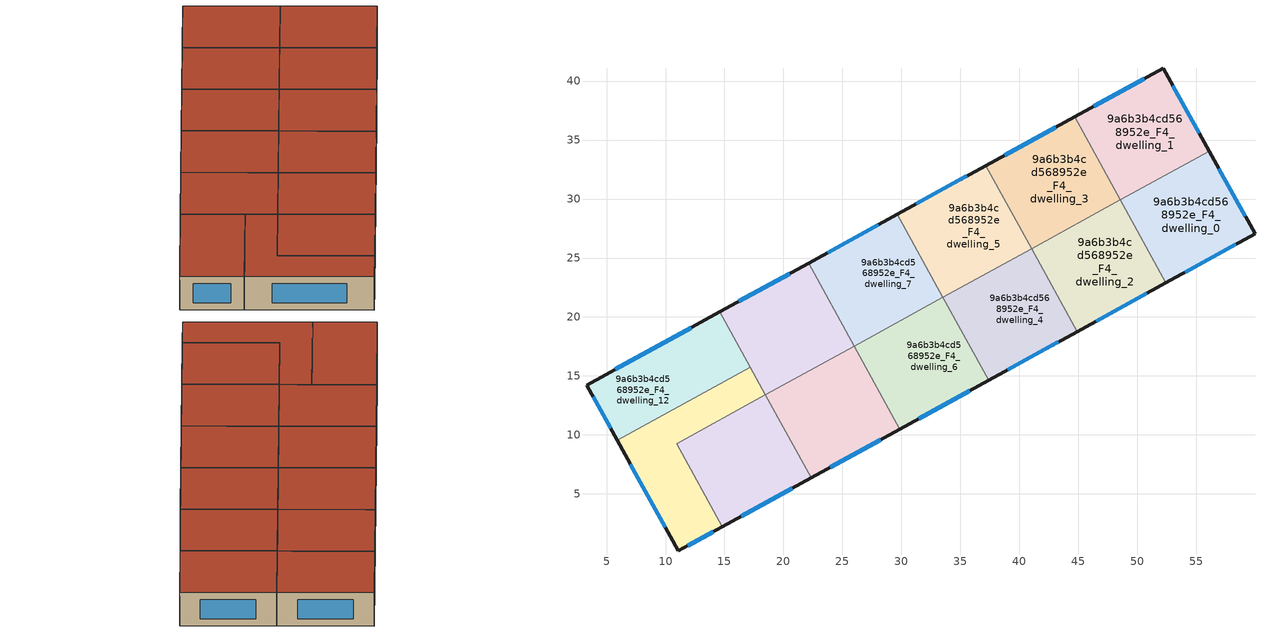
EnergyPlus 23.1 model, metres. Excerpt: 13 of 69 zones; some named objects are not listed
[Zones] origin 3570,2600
9a6b3b4cd568952e_F4_dwelling_0
 floor to 9a6b3b4cd568952e_F3_dwelling_7 (EU_floor_Construction): 56.09,34.07 59.98,27.06 52.98,23.21 49.12,30.23 z12
 floor to 9a6b3b4cd568952e_F3_dwelling_8 (EU_floor_Construction): 49.12,30.23 52.98,23.21 52.43,22.91 48.57,29.93 z12
 wall outside (EU_wall_Construction): 52.43,22.91 59.98,27.06 56.09,34.07 z12:15
 wall to 9a6b3b4cd568952e_F4_dwelling_1 (EU_wall_Construction): 56.09,34.07 48.57,29.93 z12:15
 wall to 9a6b3b4cd568952e_F4_dwelling_2 (EU_wall_Construction): 48.57,29.93 52.43,22.91 z12:15
 window (EU_Window_Construction): 59.15,28.56 56.92,32.57 / 54.05,23.79 58.36,26.17 z12.64:14.36
 roof outside (EU_roof_Construction): 59.98,27.06 56.09,34.07 48.57,29.93 52.43,22.91 z15
9a6b3b4cd568952e_F4_dwelling_1
 floor to 9a6b3b4cd568952e_F3_dwelling_7 (EU_floor_Construction): 56.08,34.08 56.09,34.07 49.12,30.23 49.11,30.25 z12
 floor to 9a6b3b4cd568952e_F3_dwelling_1 (EU_floor_Construction): 45.22,37.27 49.09,30.23 48.56,29.94 44.69,36.98 z12
 floor adiabatic (EU_floor_Construction): 52.19,41.1 56.08,34.08 49.08,30.23 45.22,37.27 44.69,36.98 z12
 wall outside (EU_wall_Construction): 56.09,34.07 52.19,41.1 44.69,36.98 z12:15
 wall to 9a6b3b4cd568952e_F4_dwelling_3 (EU_wall_Construction): 44.69,36.98 48.56,29.94 z12:15
 wall to 9a6b3b4cd568952e_F4_dwelling_2 (EU_wall_Construction): 48.56,29.94 48.57,29.93 z12:15
 window (EU_Window_Construction): 55.26,35.58 53.03,39.6 / 50.58,40.22 46.3,37.86 z12.64:14.36
 roof outside (EU_roof_Construction): 56.09,34.07 52.19,41.1 44.69,36.98 48.57,29.93 z15
9a6b3b4cd568952e_F4_dwelling_10
 floor to 9a6b3b4cd568952e_F3_dwelling_12 (EU_floor_Construction): 18.48,13.4 22.35,6.36 18.06,4 14.19,11.04 z12
 floor to 9a6b3b4cd568952e_F3_dwelling_13 (EU_floor_Construction): 14.19,11.04 18.06,4 14.83,2.22 10.96,9.26 z12
 wall outside (EU_wall_Construction): 14.83,2.22 22.35,6.36 z12:15
 wall to 9a6b3b4cd568952e_F4_dwelling_8 (EU_wall_Construction): 22.35,6.36 18.47,13.4 z12:15
 wall to 9a6b3b4cd568952e_F4_dwelling_11 (EU_wall_Construction): 18.47,13.4 10.96,9.26 14.83,2.22 z12:15
 window (EU_Window_Construction): 16.44,3.11 20.74,5.47 z12.64:14.36
 roof outside (EU_roof_Construction): 22.35,6.36 18.47,13.4 10.96,9.26 14.83,2.22 z15
9a6b3b4cd568952e_F4_dwelling_11
 floor to 9a6b3b4cd568952e_F3_dwelling_13 (EU_floor_Construction): 10.96,9.26 14.83,2.22 11.09,0.17 7.2,7.19 z12
 floor to 9a6b3b4cd568952e_F3_dwelling_6 (EU_floor_Construction): 12.87,13.38 14.17,11.03 7.2,7.19 5.89,9.54 z12
 floor to 9a6b3b4cd568952e_F3_dwelling_5 (EU_floor_Construction): 17.18,15.75 18.47,13.4 14.17,11.03 12.87,13.38 z12
 wall outside (EU_wall_Construction): 5.89,9.54 11.09,0.17 14.83,2.22 z12:15
 wall to 9a6b3b4cd568952e_F4_dwelling_12 (EU_wall_Construction): 17.18,15.75 5.89,9.54 z12:15
 wall to 9a6b3b4cd568952e_F4_dwelling_9 (EU_wall_Construction): 18.47,13.4 17.18,15.75 z12:15
 window (EU_Window_Construction): 11.89,0.61 14.03,1.78 / 7.01,7.53 9.98,2.17 z12.64:14.36
 roof outside (EU_roof_Construction): 14.83,2.22 10.96,9.26 18.47,13.4 17.18,15.75 5.89,9.54 11.09,0.17 z15
9a6b3b4cd568952e_F4_dwelling_12
 floor to 9a6b3b4cd568952e_F3_dwelling_6 (EU_floor_Construction): 10.29,18.07 12.87,13.38 5.89,9.54 3.3,14.22 z12
 floor to 9a6b3b4cd568952e_F3_dwelling_5 (EU_floor_Construction): 14.6,20.43 17.18,15.75 12.87,13.38 10.29,18.07 z12
 wall outside (EU_wall_Construction): 14.6,20.43 3.3,14.22 5.89,9.54 z12:15
 wall to 9a6b3b4cd568952e_F4_dwelling_9 (EU_wall_Construction): 17.18,15.75 14.6,20.43 z12:15
 window (EU_Window_Construction): 3.86,13.22 5.34,10.54 / 12.18,19.1 5.72,15.55 z12.64:14.36
 roof outside (EU_roof_Construction): 17.18,15.75 14.6,20.43 3.3,14.22 5.89,9.54 z15
9a6b3b4cd568952e_F4_dwelling_2
 floor to 9a6b3b4cd568952e_F3_dwelling_8 (EU_floor_Construction): 48.56,29.94 52.43,22.91 46,19.37 42.13,26.4 z12
 floor to 9a6b3b4cd568952e_F3_dwelling_9 (EU_floor_Construction): 42.13,26.4 46,19.37 44.91,18.77 41.04,25.8 z12
 wall outside (EU_wall_Construction): 44.91,18.77 52.43,22.91 z12:15
 wall to 9a6b3b4cd568952e_F4_dwelling_4 (EU_wall_Construction): 41.04,25.8 44.91,18.77 z12:15
 wall to 9a6b3b4cd568952e_F4_dwelling_3 (EU_wall_Construction): 48.56,29.94 41.04,25.8 z12:15
 window (EU_Window_Construction): 46.52,19.65 50.82,22.02 z12.64:14.36
 roof outside (EU_roof_Construction): 52.43,22.91 48.56,29.94 41.04,25.8 44.91,18.77 z15
9a6b3b4cd568952e_F4_dwelling_3
 floor to 9a6b3b4cd568952e_F3_dwelling_1 (EU_floor_Construction): 44.69,36.98 48.56,29.94 42.1,26.39 38.23,33.42 z12
 floor to 9a6b3b4cd568952e_F3_dwelling_2 (EU_floor_Construction): 38.23,33.42 42.1,26.39 41.04,25.81 37.17,32.84 z12
 wall outside (EU_wall_Construction): 44.69,36.98 37.17,32.84 z12:15
 wall to 9a6b3b4cd568952e_F4_dwelling_5 (EU_wall_Construction): 37.17,32.84 41.04,25.8 z12:15
 window (EU_Window_Construction): 43.08,36.09 38.78,33.73 z12.64:14.36
 roof outside (EU_roof_Construction): 48.56,29.94 44.69,36.98 37.17,32.84 41.04,25.8 z15
9a6b3b4cd568952e_F4_dwelling_4
 floor to 9a6b3b4cd568952e_F3_dwelling_9 (EU_floor_Construction): 41.04,25.8 44.91,18.77 39.02,15.53 35.15,22.56 z12
 floor to 9a6b3b4cd568952e_F3_dwelling_10 (EU_floor_Construction): 35.15,22.56 39.02,15.53 37.39,14.63 33.52,21.67 z12
 wall outside (EU_wall_Construction): 37.39,14.63 44.91,18.77 z12:15
 wall to 9a6b3b4cd568952e_F4_dwelling_6 (EU_wall_Construction): 33.52,21.67 37.39,14.63 z12:15
 wall to 9a6b3b4cd568952e_F4_dwelling_5 (EU_wall_Construction): 41.04,25.8 33.52,21.67 z12:15
 window (EU_Window_Construction): 39,15.52 43.3,17.88 z12.64:14.36
 roof outside (EU_roof_Construction): 44.91,18.77 41.04,25.8 33.52,21.67 37.39,14.63 z15
9a6b3b4cd568952e_F4_dwelling_5
 floor to 9a6b3b4cd568952e_F3_dwelling_2 (EU_floor_Construction): 37.17,32.84 41.04,25.81 35.11,22.55 31.24,29.58 z12
 floor to 9a6b3b4cd568952e_F3_dwelling_3 (EU_floor_Construction): 31.24,29.58 35.11,22.55 33.52,21.67 29.65,28.71 z12
 wall outside (EU_wall_Construction): 37.17,32.84 29.65,28.71 z12:15
 wall to 9a6b3b4cd568952e_F4_dwelling_7 (EU_wall_Construction): 29.65,28.71 33.52,21.67 z12:15
 window (EU_Window_Construction): 35.56,31.96 31.26,29.59 z12.64:14.36
 roof outside (EU_roof_Construction): 41.04,25.8 37.17,32.84 29.65,28.71 33.52,21.67 z15
9a6b3b4cd568952e_F4_dwelling_6
 floor to 9a6b3b4cd568952e_F3_dwelling_10 (EU_floor_Construction): 33.52,21.67 37.39,14.63 32.03,11.68 28.16,18.72 z12
 floor to 9a6b3b4cd568952e_F3_dwelling_11 (EU_floor_Construction): 28.16,18.72 32.03,11.68 29.87,10.49 26,17.53 z12
 wall outside (EU_wall_Construction): 29.87,10.49 37.39,14.63 z12:15
 wall to 9a6b3b4cd568952e_F4_dwelling_8 (EU_wall_Construction): 26,17.53 29.87,10.49 z12:15
 wall to 9a6b3b4cd568952e_F4_dwelling_7 (EU_wall_Construction): 33.52,21.67 26,17.53 z12:15
 window (EU_Window_Construction): 31.48,11.38 35.78,13.74 z12.64:14.36
 roof outside (EU_roof_Construction): 37.39,14.63 33.52,21.67 26,17.53 29.87,10.49 z15
9a6b3b4cd568952e_F4_dwelling_7
 floor to 9a6b3b4cd568952e_F3_dwelling_3 (EU_floor_Construction): 29.65,28.71 33.52,21.67 28.13,18.71 24.26,25.74 z12
 floor to 9a6b3b4cd568952e_F3_dwelling_4 (EU_floor_Construction): 24.26,25.74 28.13,18.71 26,17.53 22.12,24.57 z12
 wall outside (EU_wall_Construction): 29.65,28.71 22.12,24.57 z12:15
 wall to 9a6b3b4cd568952e_F4_dwelling_9 (EU_wall_Construction): 22.12,24.57 26,17.53 z12:15
 window (EU_Window_Construction): 28.03,27.82 23.74,25.46 z12.64:14.36
 roof outside (EU_roof_Construction): 33.52,21.67 29.65,28.71 22.12,24.57 26,17.53 z15
9a6b3b4cd568952e_F4_dwelling_8
 floor to 9a6b3b4cd568952e_F3_dwelling_11 (EU_floor_Construction): 26,17.53 29.87,10.49 25.05,7.84 21.18,14.88 z12
 floor to 9a6b3b4cd568952e_F3_dwelling_12 (EU_floor_Construction): 21.18,14.88 25.05,7.84 22.35,6.36 18.48,13.4 z12
 wall outside (EU_wall_Construction): 22.35,6.36 29.87,10.49 z12:15
 wall to 9a6b3b4cd568952e_F4_dwelling_9 (EU_wall_Construction): 26,17.53 18.47,13.4 z12:15
 window (EU_Window_Construction): 23.96,7.24 28.26,9.61 z12.64:14.36
 roof outside (EU_roof_Construction): 29.87,10.49 26,17.53 18.47,13.4 22.35,6.36 z15
9a6b3b4cd568952e_F4_dwelling_9
 floor to 9a6b3b4cd568952e_F3_dwelling_4 (EU_floor_Construction): 22.12,24.57 26,17.53 21.15,14.87 17.27,21.9 z12
 floor to 9a6b3b4cd568952e_F3_dwelling_5 (EU_floor_Construction): 17.27,21.9 21.15,14.87 18.47,13.4 14.6,20.43 z12
 wall outside (EU_wall_Construction): 22.12,24.57 14.6,20.43 z12:15
 window (EU_Window_Construction): 20.51,23.69 16.21,21.32 z12.64:14.36
 roof outside (EU_roof_Construction): 26,17.53 22.12,24.57 14.6,20.43 18.47,13.4 z15
[Building]
EU S2 Campaign: North Axis=0; Terrain=City; Solar Distribution=FullExterior
[Site:Location]
Yerevan-Zvartnots.Intl.AP: Latitude=40.15; Longitude=44.383; Time Zone=4; Elevation=854
[SizingPeriod:WeatherFileDays]
AnnualSizingPeriod: Begin Month=1; Begin Day of Month=1; End Month=12; End Day of Month=31; Day of Week for Start Day=Monday; Use Weather File Daylight Saving Period=No; Use Weather File Rain and Snow Indicators=No
[MATERIAL]
EU_InternalMass_Material: Roughness=MediumRough; Thickness=0.1; Conductivity=1; Density=1800; Specific Heat=900; Thermal Absorptance=0.9; Solar Absorptance=0.7; Visible Absorptance=0.7
[MATERIAL:NOMASS] Roughness=MediumRough; Thermal Absorptance=0.9; Solar Absorptance=0.7; Visible Absorptance=0.7
Name | Thermal Resistance
EU_wall_NoMass | 1.05043
EU_roof_NoMass | 1.45357
EU_floor_NoMass | 0.478065
[WINDOWMATERIAL:SIMPLEGLAZINGSYSTEM]
EU_Window_SimpleGlazing: UFactor=2.5566; Solar Heat Gain Coefficient=0.75; Visible Transmittance=0.75
[CONSTRUCTION]
EU_wall_Construction: EU_wall_NoMass
EU_roof_Construction: EU_roof_NoMass
EU_floor_Construction: EU_floor_NoMass
EU_Window_Construction: EU_Window_SimpleGlazing
EU_InternalMass_Construction: EU_InternalMass_Material
[ZONE] Type=1; Multiplier=1; Ceiling Height=autocalculate; Floor Area=autocalculate; Part of Total Floor Area=Yes
Name | Volume
9a6b3b4cd568952e_F4_dwelling_0 | 206.874
9a6b3b4cd568952e_F4_dwelling_1 | 206.851
9a6b3b4cd568952e_F4_dwelling_10 | 206.844
9a6b3b4cd568952e_F4_dwelling_11 | 206.899
9a6b3b4cd568952e_F4_dwelling_12 | 206.816
9a6b3b4cd568952e_F4_dwelling_2 | 206.84
9a6b3b4cd568952e_F4_dwelling_3 | 206.85
9a6b3b4cd568952e_F4_dwelling_4 | 206.878
9a6b3b4cd568952e_F4_dwelling_5 | 206.884
9a6b3b4cd568952e_F4_dwelling_6 | 206.842
9a6b3b4cd568952e_F4_dwelling_7 | 206.852
9a6b3b4cd568952e_F4_dwelling_8; 9a6b3b4cd568952e_F4_dwelling_9 | 206.865
[INTERNALMASS] Construction=EU_InternalMass_Construction
Name | Zone or ZoneList | Surface Area
9a6b3b4cd568952e_F4_dwelling_0_EU_InternalMass | 9a6b3b4cd568952e_F4_dwelling_0 | 68.9574
9a6b3b4cd568952e_F4_dwelling_1_EU_InternalMass | 9a6b3b4cd568952e_F4_dwelling_1 | 68.9511
9a6b3b4cd568952e_F4_dwelling_2_EU_InternalMass | 9a6b3b4cd568952e_F4_dwelling_2 | 68.9485
9a6b3b4cd568952e_F4_dwelling_3_EU_InternalMass | 9a6b3b4cd568952e_F4_dwelling_3 | 68.951
9a6b3b4cd568952e_F4_dwelling_4_EU_InternalMass | 9a6b3b4cd568952e_F4_dwelling_4 | 68.9583
9a6b3b4cd568952e_F4_dwelling_5_EU_InternalMass | 9a6b3b4cd568952e_F4_dwelling_5 | 68.9604
9a6b3b4cd568952e_F4_dwelling_6_EU_InternalMass | 9a6b3b4cd568952e_F4_dwelling_6 | 68.9456
9a6b3b4cd568952e_F4_dwelling_7_EU_InternalMass | 9a6b3b4cd568952e_F4_dwelling_7 | 68.9525
9a6b3b4cd568952e_F4_dwelling_8_EU_InternalMass | 9a6b3b4cd568952e_F4_dwelling_8 | 68.9539
9a6b3b4cd568952e_F4_dwelling_9_EU_InternalMass | 9a6b3b4cd568952e_F4_dwelling_9 | 68.9539
9a6b3b4cd568952e_F4_dwelling_10_EU_InternalMass | 9a6b3b4cd568952e_F4_dwelling_10 | 68.9479
9a6b3b4cd568952e_F4_dwelling_11_EU_InternalMass | 9a6b3b4cd568952e_F4_dwelling_11 | 68.9662
9a6b3b4cd568952e_F4_dwelling_12_EU_InternalMass | 9a6b3b4cd568952e_F4_dwelling_12 | 68.94
[OTHEREQUIPMENT] Fuel Type=Electricity; Design Level Calculation Method=Watts/Area; Power per Zone Floor Area=1; Fraction Latent=0; Fraction Radiant=0; Fraction Lost=0; Carbon Dioxide Generation Rate=0; EndUse Subcategory=EU_Step8_InternalGains
Name | Zone or ZoneList or Space or SpaceList | Schedule
EU_Step8_InternalGain_9a6b3b4cd568952e_F4_dwelling_0_f000 | 9a6b3b4cd568952e_F4_dwelling_0 | EU_Step8_GainSchedule_9a6b3b4cd568952e_F4_dwelling_0_f000
EU_Step8_InternalGain_9a6b3b4cd568952e_F4_dwelling_1_f000 | 9a6b3b4cd568952e_F4_dwelling_1 | EU_Step8_GainSchedule_9a6b3b4cd568952e_F4_dwelling_1_f000
EU_Step8_InternalGain_9a6b3b4cd568952e_F4_dwelling_2_f000 | 9a6b3b4cd568952e_F4_dwelling_2 | EU_Step8_GainSchedule_9a6b3b4cd568952e_F4_dwelling_2_f000
EU_Step8_InternalGain_9a6b3b4cd568952e_F4_dwelling_3_f000 | 9a6b3b4cd568952e_F4_dwelling_3 | EU_Step8_GainSchedule_9a6b3b4cd568952e_F4_dwelling_3_f000
EU_Step8_InternalGain_9a6b3b4cd568952e_F4_dwelling_4_f000 | 9a6b3b4cd568952e_F4_dwelling_4 | EU_Step8_GainSchedule_9a6b3b4cd568952e_F4_dwelling_4_f000
EU_Step8_InternalGain_9a6b3b4cd568952e_F4_dwelling_5_f000 | 9a6b3b4cd568952e_F4_dwelling_5 | EU_Step8_GainSchedule_9a6b3b4cd568952e_F4_dwelling_5_f000
EU_Step8_InternalGain_9a6b3b4cd568952e_F4_dwelling_6_f000 | 9a6b3b4cd568952e_F4_dwelling_6 | EU_Step8_GainSchedule_9a6b3b4cd568952e_F4_dwelling_6_f000
EU_Step8_InternalGain_9a6b3b4cd568952e_F4_dwelling_7_f000 | 9a6b3b4cd568952e_F4_dwelling_7 | EU_Step8_GainSchedule_9a6b3b4cd568952e_F4_dwelling_7_f000
EU_Step8_InternalGain_9a6b3b4cd568952e_F4_dwelling_8_f000 | 9a6b3b4cd568952e_F4_dwelling_8 | EU_Step8_GainSchedule_9a6b3b4cd568952e_F4_dwelling_8_f000
EU_Step8_InternalGain_9a6b3b4cd568952e_F4_dwelling_9_f000 | 9a6b3b4cd568952e_F4_dwelling_9 | EU_Step8_GainSchedule_9a6b3b4cd568952e_F4_dwelling_9_f000
EU_Step8_InternalGain_9a6b3b4cd568952e_F4_dwelling_10_f000 | 9a6b3b4cd568952e_F4_dwelling_10 | EU_Step8_GainSchedule_9a6b3b4cd568952e_F4_dwelling_10_f000
EU_Step8_InternalGain_9a6b3b4cd568952e_F4_dwelling_11_f000 | 9a6b3b4cd568952e_F4_dwelling_11 | EU_Step8_GainSchedule_9a6b3b4cd568952e_F4_dwelling_11_f000
EU_Step8_InternalGain_9a6b3b4cd568952e_F4_dwelling_12_f000 | 9a6b3b4cd568952e_F4_dwelling_12 | EU_Step8_GainSchedule_9a6b3b4cd568952e_F4_dwelling_12_f000
[ZONEVENTILATION:DESIGNFLOWRATE] Schedule=EU_AlwaysOn; Design Flow Rate Calculation Method=AirChanges/Hour; Air Changes per Hour=0.557805; Ventilation Type=Natural; Fan Pressure Rise=0; Fan Total Efficiency=1; Constant Term Coefficient=1; Temperature Term Coefficient=0; Velocity Term Coefficient=0; Velocity Squared Term Coefficient=0; Minimum Indoor Temperature=-100; Maximum Indoor Temperature=100; Delta Temperature=-100; Minimum Outdoor Temperature=-100; Maximum Outdoor Temperature=100; Maximum Wind Speed=40
Name | Zone or ZoneList or Space or SpaceList
EU_ConstantAir_9a6b3b4cd568952e_F4_dwelling_0 | 9a6b3b4cd568952e_F4_dwelling_0
EU_ConstantAir_9a6b3b4cd568952e_F4_dwelling_1 | 9a6b3b4cd568952e_F4_dwelling_1
EU_ConstantAir_9a6b3b4cd568952e_F4_dwelling_2 | 9a6b3b4cd568952e_F4_dwelling_2
EU_ConstantAir_9a6b3b4cd568952e_F4_dwelling_3 | 9a6b3b4cd568952e_F4_dwelling_3
EU_ConstantAir_9a6b3b4cd568952e_F4_dwelling_4 | 9a6b3b4cd568952e_F4_dwelling_4
EU_ConstantAir_9a6b3b4cd568952e_F4_dwelling_5 | 9a6b3b4cd568952e_F4_dwelling_5
EU_ConstantAir_9a6b3b4cd568952e_F4_dwelling_6 | 9a6b3b4cd568952e_F4_dwelling_6
EU_ConstantAir_9a6b3b4cd568952e_F4_dwelling_7 | 9a6b3b4cd568952e_F4_dwelling_7
EU_ConstantAir_9a6b3b4cd568952e_F4_dwelling_8 | 9a6b3b4cd568952e_F4_dwelling_8
EU_ConstantAir_9a6b3b4cd568952e_F4_dwelling_9 | 9a6b3b4cd568952e_F4_dwelling_9
EU_ConstantAir_9a6b3b4cd568952e_F4_dwelling_10 | 9a6b3b4cd568952e_F4_dwelling_10
EU_ConstantAir_9a6b3b4cd568952e_F4_dwelling_11 | 9a6b3b4cd568952e_F4_dwelling_11
EU_ConstantAir_9a6b3b4cd568952e_F4_dwelling_12 | 9a6b3b4cd568952e_F4_dwelling_12
[HVACTEMPLATE:ZONE:IDEALLOADSAIRSYSTEM] System Availability Schedule=EU_AlwaysOn; Maximum Heating Supply Air Temperature=50; Minimum Cooling Supply Air Temperature=13; Maximum Heating Supply Air Humidity Ratio=0.0156; Minimum Cooling Supply Air Humidity Ratio=0.0077; Heating Limit=NoLimit; Cooling Limit=NoLimit; Heating Availability Schedule=EU_AlwaysOn; Cooling Availability Schedule=EU_CoolingOff; Dehumidification Control Type=ConstantSensibleHeatRatio; Cooling Sensible Heat Ratio=0.7; Dehumidification Setpoint=60; Humidification Control Type=None; Humidification Setpoint=30; Outdoor Air Method=None; Outdoor Air Flow Rate per Person=0.00944; Outdoor Air Flow Rate per Zone Floor Area=0; Outdoor Air Flow Rate per Zone=0; Demand Controlled Ventilation Type=None; Outdoor Air Economizer Type=NoEconomizer; Heat Recovery Type=None; Sensible Heat Recovery Effectiveness=0.7; Latent Heat Recovery Effectiveness=0.65
Name | Template Thermostat
9a6b3b4cd568952e_F4_dwelling_0 | EU_HeatOnly_9a6b3b4cd568952e_F4_dwelling_0
9a6b3b4cd568952e_F4_dwelling_1 | EU_HeatOnly_9a6b3b4cd568952e_F4_dwelling_1
9a6b3b4cd568952e_F4_dwelling_2 | EU_HeatOnly_9a6b3b4cd568952e_F4_dwelling_2
9a6b3b4cd568952e_F4_dwelling_3 | EU_HeatOnly_9a6b3b4cd568952e_F4_dwelling_3
9a6b3b4cd568952e_F4_dwelling_4 | EU_HeatOnly_9a6b3b4cd568952e_F4_dwelling_4
9a6b3b4cd568952e_F4_dwelling_5 | EU_HeatOnly_9a6b3b4cd568952e_F4_dwelling_5
9a6b3b4cd568952e_F4_dwelling_6 | EU_HeatOnly_9a6b3b4cd568952e_F4_dwelling_6
9a6b3b4cd568952e_F4_dwelling_7 | EU_HeatOnly_9a6b3b4cd568952e_F4_dwelling_7
9a6b3b4cd568952e_F4_dwelling_8 | EU_HeatOnly_9a6b3b4cd568952e_F4_dwelling_8
9a6b3b4cd568952e_F4_dwelling_9 | EU_HeatOnly_9a6b3b4cd568952e_F4_dwelling_9
9a6b3b4cd568952e_F4_dwelling_10 | EU_HeatOnly_9a6b3b4cd568952e_F4_dwelling_10
9a6b3b4cd568952e_F4_dwelling_11 | EU_HeatOnly_9a6b3b4cd568952e_F4_dwelling_11
9a6b3b4cd568952e_F4_dwelling_12 | EU_HeatOnly_9a6b3b4cd568952e_F4_dwelling_12
[SIZING:ZONE] Zone Cooling Design Supply Air Temperature Input Method=SupplyAirTemperature; Zone Cooling Design Supply Air Temperature=13; Zone Heating Design Supply Air Temperature Input Method=SupplyAirTemperature; Zone Heating Design Supply Air Temperature=50; Zone Cooling Design Supply Air Humidity Ratio=0.008; Zone Heating Design Supply Air Humidity Ratio=0.008; Cooling Design Air Flow Method=DesignDay; Cooling Design Air Flow Rate=0; Cooling Minimum Air Flow per Zone Floor Area=0.000762; Cooling Minimum Air Flow=0; Cooling Minimum Air Flow Fraction=0.2; Heating Design Air Flow Method=DesignDay; Heating Design Air Flow Rate=0; Heating Maximum Air Flow per Zone Floor Area=0.002032; Heating Maximum Air Flow=0.141576; Heating Maximum Air Flow Fraction=0.3; Account for Dedicated Outdoor Air System=No; Dedicated Outdoor Air System Control Strategy=NeutralSupplyAir; Dedicated Outdoor Air Low Setpoint Temperature for Design=autosize; Dedicated Outdoor Air High Setpoint Temperature for Design=autosize; Zone Load Sizing Method=Sensible Load Only No Latent Load; Zone Latent Cooling Design Supply Air Humidity Ratio Input Method=HumidityRatioDifference; Zone Cooling Design Supply Air Humidity Ratio Difference=0.005; Zone Latent Heating Design Supply Air Humidity Ratio Input Method=HumidityRatioDifference; Zone Humidification Design Supply Air Humidity Ratio Difference=0.005
9a6b3b4cd568952e_F4_dwelling_0; 9a6b3b4cd568952e_F4_dwelling_1; 9a6b3b4cd568952e_F4_dwelling_2; 9a6b3b4cd568952e_F4_dwelling_3; 9a6b3b4cd568952e_F4_dwelling_4; 9a6b3b4cd568952e_F4_dwelling_5; 9a6b3b4cd568952e_F4_dwelling_6; 9a6b3b4cd568952e_F4_dwelling_7; 9a6b3b4cd568952e_F4_dwelling_8; 9a6b3b4cd568952e_F4_dwelling_9; 9a6b3b4cd568952e_F4_dwelling_10; 9a6b3b4cd568952e_F4_dwelling_11; 9a6b3b4cd568952e_F4_dwelling_12
[SCHEDULE:CONSTANT]
Name | Hourly Value
EU_AlwaysOn | 1
EU_CoolingOff | 0
[SCHEDULE:FILE] Column Number=1; Rows to Skip at Top=0; Number of Hours of Data=8760; Column Separator=Comma; Interpolate to Timestep=No; Minutes per Item=60; Adjust Schedule for Daylight Savings=Yes
Name | File
EU_Step8_GainSchedule_9a6b3b4cd568952e_F4_dwelling_0_f000 | ../../schedules/9a6b3b4cd568952e/9a6b3b4cd568952e_F4_dwelling_0_f000_gain.csv
EU_Step8_GainSchedule_9a6b3b4cd568952e_F4_dwelling_1_f000 | ../../schedules/9a6b3b4cd568952e/9a6b3b4cd568952e_F4_dwelling_1_f000_gain.csv
EU_Step8_GainSchedule_9a6b3b4cd568952e_F4_dwelling_2_f000 | ../../schedules/9a6b3b4cd568952e/9a6b3b4cd568952e_F4_dwelling_2_f000_gain.csv
EU_Step8_GainSchedule_9a6b3b4cd568952e_F4_dwelling_3_f000 | ../../schedules/9a6b3b4cd568952e/9a6b3b4cd568952e_F4_dwelling_3_f000_gain.csv
EU_Step8_GainSchedule_9a6b3b4cd568952e_F4_dwelling_4_f000 | ../../schedules/9a6b3b4cd568952e/9a6b3b4cd568952e_F4_dwelling_4_f000_gain.csv
EU_Step8_GainSchedule_9a6b3b4cd568952e_F4_dwelling_5_f000 | ../../schedules/9a6b3b4cd568952e/9a6b3b4cd568952e_F4_dwelling_5_f000_gain.csv
EU_Step8_GainSchedule_9a6b3b4cd568952e_F4_dwelling_6_f000 | ../../schedules/9a6b3b4cd568952e/9a6b3b4cd568952e_F4_dwelling_6_f000_gain.csv
EU_Step8_GainSchedule_9a6b3b4cd568952e_F4_dwelling_7_f000 | ../../schedules/9a6b3b4cd568952e/9a6b3b4cd568952e_F4_dwelling_7_f000_gain.csv
EU_Step8_GainSchedule_9a6b3b4cd568952e_F4_dwelling_8_f000 | ../../schedules/9a6b3b4cd568952e/9a6b3b4cd568952e_F4_dwelling_8_f000_gain.csv
EU_Step8_GainSchedule_9a6b3b4cd568952e_F4_dwelling_9_f000 | ../../schedules/9a6b3b4cd568952e/9a6b3b4cd568952e_F4_dwelling_9_f000_gain.csv
EU_Step8_GainSchedule_9a6b3b4cd568952e_F4_dwelling_10_f000 | ../../schedules/9a6b3b4cd568952e/9a6b3b4cd568952e_F4_dwelling_10_f000_gain.csv
EU_Step8_GainSchedule_9a6b3b4cd568952e_F4_dwelling_11_f000 | ../../schedules/9a6b3b4cd568952e/9a6b3b4cd568952e_F4_dwelling_11_f000_gain.csv
EU_Step8_GainSchedule_9a6b3b4cd568952e_F4_dwelling_12_f000 | ../../schedules/9a6b3b4cd568952e/9a6b3b4cd568952e_F4_dwelling_12_f000_gain.csv
